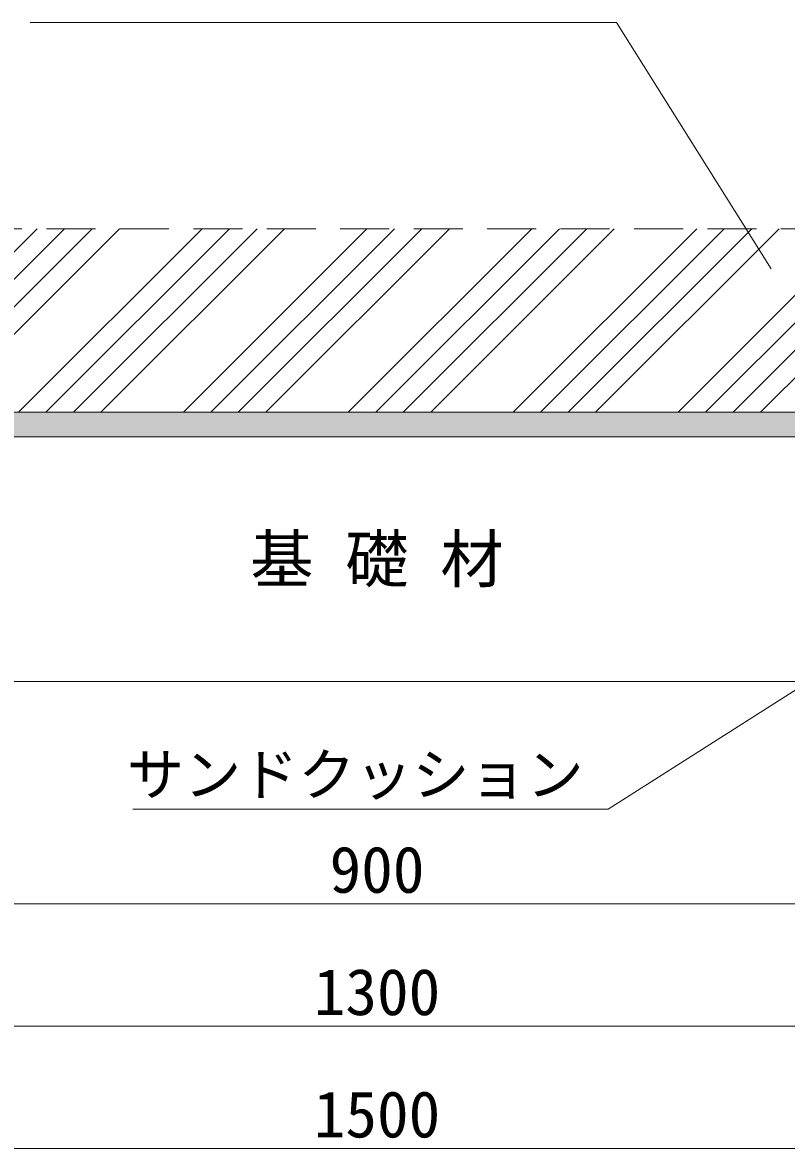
# Model space of a CAD drawing. Units: millimetres at full size. Extents: x 77366 to 106166, y -28085 to 6898.
# Drawn here: x 103051 to 103675, y -25354 to -24433 of the extents above; entities that cross this region are included whole.
import ezdxf
from ezdxf.enums import TextEntityAlignment as Align

# ---------------------------------------------------------------- set-up
doc = ezdxf.new("R2010")
doc.units = ezdxf.units.MM
doc.header["$LTSCALE"] = 50
doc.linetypes.add('USER2', pattern=[1.2, 0.8, -0.4])
for name, color, linetype, lineweight in [('ハッチング', 7, 'Continuous', 9), ('基礎', 7, 'Continuous', 5), ('寸法線', 7, 'Continuous', 13), ('引出線', 4, 'Continuous', 13), ('本体', 2, 'Continuous', 20)]:
    doc.layers.add(name, color=color, linetype=linetype, lineweight=lineweight)
doc.layers.add('モルタル', color=7, linetype='Continuous')
doc.layers.add('文字', color=7, linetype='Continuous')
doc.styles.add('ＭＳ ゴシック', font='')
doc.styles.get('ＭＳ ゴシック').set_extended_font_data('MS Gothic')

# ---------------------------------------------------------------- blocks, each defined once
blk = doc.blocks.new('filled_arrow')
at = {"color": 0, "linetype": 'Continuous', "lineweight": -2}
blk.add_solid([(7.5, 1.25), (0, 0), (7.5, -1.25)], dxfattribs=at)

msp = doc.modelspace()

# ---------------------------------------------------------------- hatches: boundary and pattern name
at = {"layer": 'ハッチング'}
h = msp.add_hatch(dxfattribs=at)
h.set_pattern_fill('USER', color=256, style=0, pattern_type=2)
h.set_pattern_definition([(45, (23900, -27522.77), (-67.35192, 67.35192), []), (45, (23922.45, -27522.77), (-67.35192, 67.35192), []), (45, (23944.9, -27522.77), (-67.35192, 67.35192), []), (45, (23967.35, -27522.77), (-67.35192, 67.35192), [])])
h.paths.add_polyline_path([(102890.8, -24601.94), (102890.8, -24751.94), (103790.8, -24751.94), (103790.8, -24601.94)])
at = {"layer": 'モルタル'}
msp.add_hatch(color=256, dxfattribs=at).paths.add_polyline_path([(103990.8, -24771.94), (103990.8, -24751.94), (102690.8, -24751.94), (102690.8, -24771.94)])

# ---------------------------------------------------------------- linework, layer by layer
at = {"layer": '基礎', "color": 3, "lineweight": 20}
for p, q in [((102590.8, -24771.94), (104090.8, -24771.94)), ((102590.8, -24971.94), (104090.8, -24971.94))]:
    msp.add_line(p, q, dxfattribs=at)
at = {"layer": '寸法線'}
for p, q in [((102890.8, -25153.73), (103790.8, -25153.73)), ((102690.8, -25253.73), (103990.8, -25253.73)), ((102590.8, -25353.73), (104090.8, -25353.73))]:
    msp.add_line(p, q, dxfattribs=at)
at = {"layer": '引出線'}
for points in [[(103662.77, -24634.71), (103536.44, -24433.42), (103057.58, -24433.42)], [(103787.07, -24912.65), (103529.55, -25076.35), (103141.33, -25076.35)]]:
    msp.add_lwpolyline(points, dxfattribs=at)
at = {"layer": '本体', "linetype": 'USER2', "lineweight": 9}
msp.add_line((102890.8, -24601.94), (103790.8, -24601.94), dxfattribs=at)
at = {"layer": '本体'}
for p, q in [((102690.8, -24751.94), (103990.8, -24751.94)), ((102840.8, -24771.94), (103840.8, -24771.94))]:
    msp.add_line(p, q, dxfattribs=at)

# ---------------------------------------------------------------- block references
at = {"layer": '引出線', "xscale": 0.133, "yscale": 0.133, "rotation": 122.1}
msp.add_blockref('filled_arrow', (103662.77, -24634.71), dxfattribs=at)

# ---------------------------------------------------------------- texts
at = {"layer": '寸法線', "style": 'ＭＳ ゴシック'}
for s, p in [('900', (103340.8, -25125.73)), ('1300', (103340.8, -25225.73)), ('1500', (103340.8, -25325.73))]:
    msp.add_text(s, height=37.98, dxfattribs=at).set_placement(p, align=Align.MIDDLE_CENTER)
at = {"layer": '引出線', "style": 'ＭＳ ゴシック'}
msp.add_text('サンドクッション', height=34.18, dxfattribs=at).set_placement((103509.55, -25030.96), align=Align.TOP_RIGHT)
at = {"layer": '文字', "style": 'ＭＳ ゴシック'}
msp.add_text('基 礎 材', height=37.98, dxfattribs=at).set_placement((103340.8, -24871.94), align=Align.MIDDLE_CENTER)

doc.saveas('drawing.dxf')
